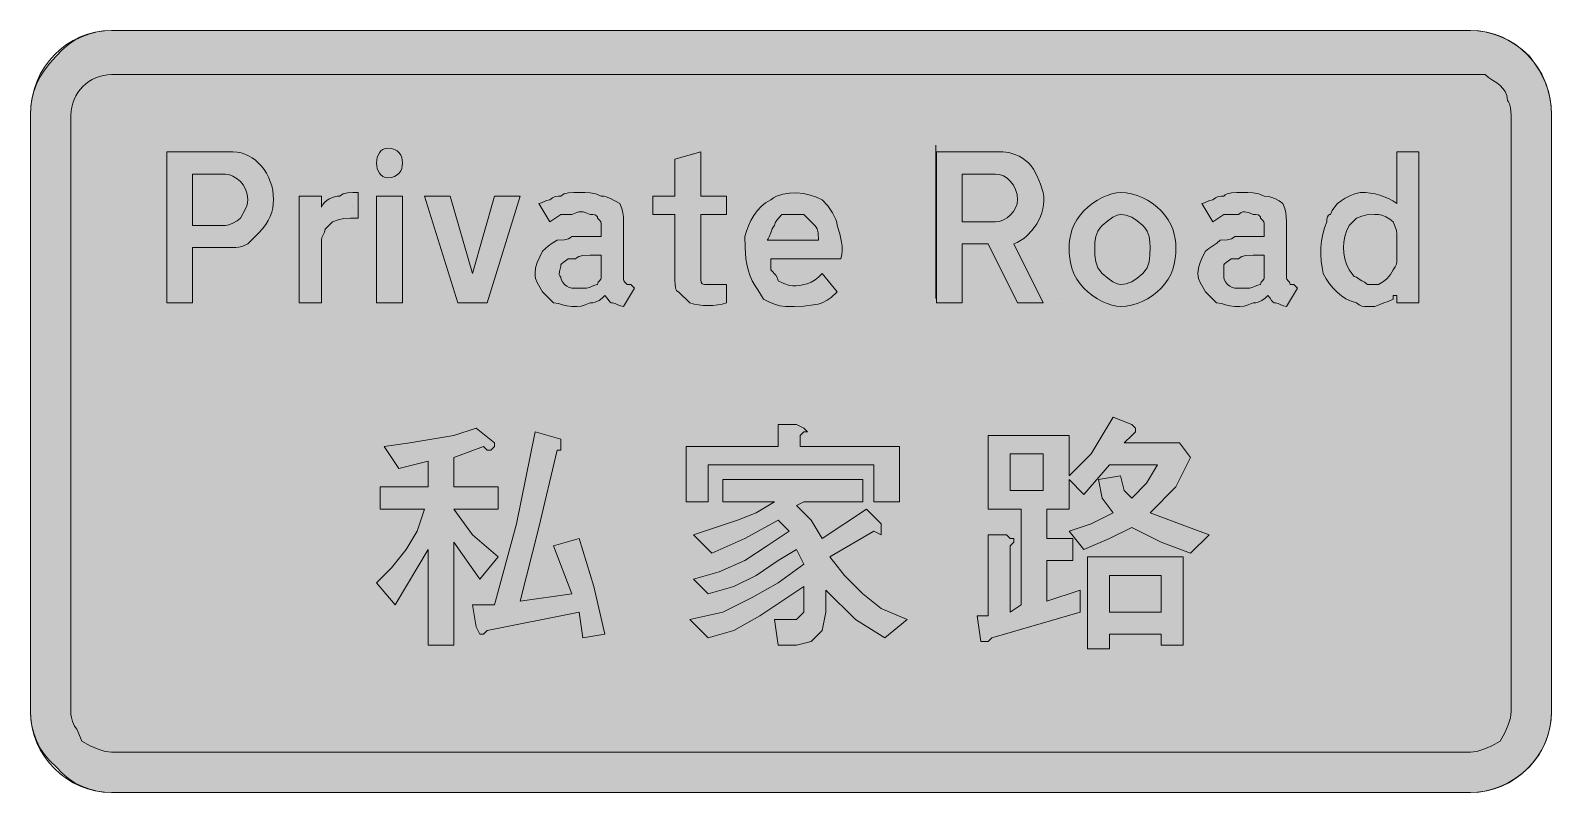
# Model space of a CAD drawing. Header units: metres. Extents: x 36 to 531, y 10 to 259.
import ezdxf

# ---------------------------------------------------------------- set-up
doc = ezdxf.new("R2010")
doc.units = ezdxf.units.M
for name, color, linetype, true_color in [('FILL_BLUE_0000FF', 7, 'Continuous', 0x0000ff), ('FILL_WHITE_FFFFFF', 7, 'Continuous', 0xffffff), ('STROKE_BLUE_0000FF', 7, 'Continuous', 0x0000ff), ('STROKE_WHITE_FFFFFF', 7, 'Continuous', 0xffffff)]:
    doc.layers.add(name, color=color, linetype=linetype, true_color=true_color)

msp = doc.modelspace()

# ---------------------------------------------------------------- hatches: boundary and pattern name
at = {"layer": 'FILL_BLUE_0000FF', "true_color": 0x0000ff}
h = msp.add_hatch(color=7, dxfattribs=at)
h.dxf.hatch_style = 1
h.paths.add_polyline_path([(504.81, 244.32), (509.61, 244.32), (510.7, 243.42), (512.01, 242.52), (513.32, 241.62), (514.41, 240.72), (515.29, 239.8), (516.06, 238.77), (516.6, 237.51), (516.76, 236.77), (516.81, 235.92), (517.21, 235.42), (517.5, 234.83), (517.86, 233.52), (518.01, 231.12), (518.01, 36.72), (517.95, 35.77), (517.78, 34.71), (517.11, 32.37), (515.98, 29.8), (514.41, 27.12), (511.73, 25.54), (509.16, 24.42), (506.82, 23.74), (505.76, 23.58), (504.81, 23.52), (62.01, 23.52), (61.06, 23.58), (60, 23.74), (57.66, 24.42), (55.09, 25.54), (52.41, 27.12), (51.21, 29.97), (50.72, 31), (50.01, 31.92), (49.32, 33.51), (48.96, 34.77), (48.83, 35.8), (48.81, 36.72), (48.81, 231.12), (48.88, 232.45), (49.08, 233.75), (49.41, 235.01), (49.86, 236.22), (50.42, 237.37), (51.09, 238.46), (51.85, 239.48), (52.71, 240.42), (53.65, 241.28), (54.67, 242.04), (55.76, 242.71), (56.91, 243.27), (58.12, 243.72), (59.38, 244.05), (60.68, 244.25), (62.01, 244.32), (504.81, 244.32)])
at = {"layer": 'FILL_WHITE_FFFFFF', "true_color": 0xffffff}
h = msp.add_hatch(color=7, dxfattribs=at)
h.dxf.hatch_style = 1
h.paths.add_polyline_path([(504.81, 258.72), (507.11, 258.61), (509.5, 258.25), (511.94, 257.64), (514.41, 256.77), (516.88, 255.61), (519.32, 254.16), (521.71, 252.4), (524.01, 250.32), (525.7, 248.07), (527.16, 245.8), (528.4, 243.51), (529.41, 241.17), (530.2, 238.78), (530.76, 236.31), (531.1, 233.77), (531.21, 231.12), (531.21, 36.72), (531.1, 34.42), (530.76, 32.05), (530.2, 29.65), (529.41, 27.27), (528.4, 24.94), (527.16, 22.71), (525.7, 20.63), (524.01, 18.72), (521.71, 16.64), (519.32, 14.88), (516.88, 13.43), (514.41, 12.27), (511.94, 11.4), (509.5, 10.79), (507.11, 10.43), (504.81, 10.32), (62.01, 10.32), (59.71, 10.43), (57.34, 10.79), (54.94, 11.4), (52.56, 12.27), (50.23, 13.43), (48, 14.88), (45.92, 16.64), (44.01, 18.72), (41.93, 20.63), (40.17, 22.71), (38.72, 24.94), (37.56, 27.27), (36.69, 29.65), (36.08, 32.05), (35.72, 34.42), (35.61, 36.72), (35.61, 231.12), (35.72, 233.77), (36.08, 236.31), (36.69, 238.78), (37.56, 241.17), (38.72, 243.51), (40.17, 245.8), (41.93, 248.07), (44.01, 250.32), (45.92, 252.4), (48, 254.16), (50.23, 255.61), (52.56, 256.77), (54.94, 257.64), (57.34, 258.25), (59.71, 258.61), (62.01, 258.72), (504.81, 258.72)])
h = msp.add_hatch(color=7, dxfattribs=at)
h.dxf.hatch_style = 1
h.paths.add_polyline_path([(104.24, 218.79), (105.5, 218.4), (106.71, 217.86), (107.86, 217.19), (108.95, 216.4), (109.97, 215.49), (110.91, 214.47), (111.77, 213.35), (112.53, 212.15), (113.2, 210.86), (113.76, 209.5), (114.21, 208.08), (114.54, 206.6), (114.74, 205.08), (114.81, 203.52), (114.75, 202.17), (114.57, 200.82), (114.24, 199.47), (113.76, 198.12), (113.11, 196.77), (112.28, 195.42), (111.25, 194.07), (110.01, 192.72), (106.41, 189.12), (104.82, 188.43), (103.56, 188.07), (102.53, 187.94), (101.61, 187.92), (88.41, 187.92), (88.41, 169.92), (80.01, 169.92), (80.01, 219.12), (101.61, 219.12), (102.94, 219.04), (104.24, 218.79)])
h.paths.add_polyline_path([(99.21, 195.12), (100.3, 195.33), (101.61, 195.87), (102.92, 196.64), (104.01, 197.52), (105.66, 200.52), (106.2, 201.91), (106.36, 202.67), (106.41, 203.52), (106.2, 205.3), (105.66, 206.97), (104.89, 208.41), (104.01, 209.52), (102.92, 210.4), (101.61, 211.17), (100.3, 211.71), (99.21, 211.92), (88.41, 211.92), (88.41, 195.12), (99.21, 195.12)], flags=16)
h = msp.add_hatch(color=7, dxfattribs=at)
h.dxf.hatch_style = 1
h.paths.add_polyline_path([(156.75, 214.62), (156.57, 213.76), (156.24, 212.95), (155.76, 212.22), (155.11, 211.61), (154.28, 211.13), (153.25, 210.83), (152.01, 210.72), (151.17, 210.83), (150.43, 211.13), (149.82, 211.61), (149.31, 212.22), (148.92, 212.95), (148.63, 213.76), (148.47, 214.62), (148.41, 215.52), (148.47, 216.42), (148.63, 217.28), (148.92, 218.09), (149.31, 218.82), (149.82, 219.43), (150.43, 219.91), (151.17, 220.21), (152.01, 220.32), (153.25, 220.21), (154.28, 219.91), (155.11, 219.43), (155.76, 218.82), (156.24, 218.09), (156.57, 217.28), (156.75, 216.42), (156.81, 215.52), (156.75, 214.62)])
h = msp.add_hatch(color=7, dxfattribs=at)
h.dxf.hatch_style = 1
h.paths.add_polyline_path([(254.03, 177.44), (254.16, 176.67), (254.52, 176.13), (254.81, 175.97), (255.21, 175.92), (258.81, 175.92), (262.41, 175.92), (262.41, 169.92), (261.01, 169.53), (259.52, 169.24), (257.98, 169.08), (256.41, 169.02), (254.84, 169.08), (253.3, 169.24), (251.81, 169.53), (250.41, 169.92), (246.81, 173.52), (246.41, 173.63), (246.12, 173.91), (245.9, 174.34), (245.76, 174.87), (245.63, 176.05), (245.61, 177.12), (245.61, 198.72), (238.41, 198.72), (238.41, 204.72), (245.61, 204.72), (245.61, 216.72), (254.01, 219.12), (254.01, 204.72), (262.41, 204.72), (262.41, 198.72), (254.01, 198.72), (254.01, 178.32), (254.03, 177.44)])
h = msp.add_hatch(color=7, dxfattribs=at)
h.dxf.hatch_style = 1
h.paths.add_polyline_path([(347.61, 189.12), (339.21, 189.12), (339.21, 169.92), (330.81, 169.92), (330.81, 219.12), (352.41, 219.12), (353.36, 219.06), (354.4, 218.89), (356.61, 218.22), (357.73, 217.71), (358.82, 217.09), (359.86, 216.36), (360.81, 215.52), (361.66, 214.57), (362.4, 213.51), (363.66, 211.17), (364.69, 208.6), (365.61, 205.92), (365.77, 204.57), (365.79, 203.23), (365.68, 201.9), (365.46, 200.59), (365.12, 199.32), (364.68, 198.07), (364.14, 196.87), (363.51, 195.72), (362, 193.59), (360.21, 191.74), (359.23, 190.94), (358.19, 190.24), (357.12, 189.63), (356.01, 189.12), (365.61, 169.92), (357.21, 169.92), (347.61, 189.12)])
h.paths.add_polyline_path([(351.35, 196.48), (352.65, 196.94), (353.87, 197.65), (354.96, 198.57), (355.88, 199.66), (356.59, 200.88), (357.05, 202.18), (357.21, 203.52), (357.05, 205.26), (356.59, 206.86), (355.88, 208.29), (354.96, 209.52), (353.87, 210.53), (352.65, 211.28), (351.35, 211.76), (350.01, 211.92), (339.21, 211.92), (339.21, 196.32), (350.01, 196.32), (351.35, 196.48)], flags=16)
h = msp.add_hatch(color=7, dxfattribs=at)
h.dxf.hatch_style = 1
h.paths.add_polyline_path([(476.61, 169.92), (475.22, 169.43), (473.61, 168.72), (471.21, 168.72), (470.31, 168.74), (469.41, 168.87), (468.51, 169.23), (467.61, 169.92), (465.87, 170.48), (464.23, 171.25), (462.72, 172.22), (461.31, 173.37), (460.02, 174.69), (458.83, 176.16), (457.77, 177.78), (456.81, 179.52), (456.42, 181.42), (456.15, 183.49), (456.03, 185.68), (456.06, 187.92), (456.26, 190.16), (456.64, 192.34), (457.22, 194.42), (458.01, 196.32), (458.03, 197.2), (458.16, 197.97), (458.52, 198.51), (458.81, 198.67), (459.21, 198.72), (459.77, 200.01), (460.54, 201.19), (461.51, 202.26), (462.66, 203.22), (463.98, 204.06), (465.45, 204.79), (467.07, 205.41), (468.81, 205.92), (470.56, 205.86), (472.2, 205.69), (473.77, 205.41), (475.26, 205.02), (476.7, 204.51), (478.09, 203.89), (479.46, 203.16), (480.81, 202.32), (480.81, 219.12), (488.01, 219.12), (488.01, 169.92), (480.81, 169.92), (480.81, 171.12), (480.81, 172.32), (479.61, 172.32), (479.61, 171.12), (478, 170.41), (476.61, 169.92)])
h.paths.add_polyline_path([(477.66, 177.87), (478.69, 179.13), (479.61, 180.72), (480.3, 181.62), (480.66, 182.52), (480.79, 183.42), (480.81, 184.32), (480.81, 191.52), (480.79, 192.44), (480.66, 193.47), (480.3, 194.73), (479.61, 196.32), (478.52, 197.2), (477.21, 197.97), (475.9, 198.51), (474.81, 198.72), (473.61, 198.72), (471.06, 198.57), (469.39, 198.21), (467.61, 197.52), (465.21, 195.12), (464.42, 193.32), (463.86, 191.52), (463.52, 189.72), (463.41, 187.92), (463.52, 186.12), (463.86, 184.32), (464.42, 182.52), (465.21, 180.72), (465.92, 179.84), (466.41, 179.07), (466.9, 178.53), (467.21, 178.37), (467.61, 178.32), (468.51, 177.61), (469.41, 177.12), (470.31, 176.63), (471.21, 175.92), (474.81, 175.92), (476.4, 176.84), (477.66, 177.87)], flags=16)
h = msp.add_hatch(color=7, dxfattribs=at)
h.dxf.hatch_style = 1
h.paths.add_polyline_path([(139.92, 197.5), (137.76, 197.37), (135.83, 197.01), (134.01, 196.32), (131.61, 193.92), (131.42, 193.02), (131.01, 192.12), (130.6, 191.22), (130.41, 190.32), (130.41, 169.92), (123.21, 169.92), (123.21, 204.72), (130.41, 204.72), (130.41, 201.12), (130.91, 201.96), (131.52, 202.69), (132.2, 203.31), (132.96, 203.82), (133.77, 204.21), (134.63, 204.49), (135.51, 204.66), (136.41, 204.72), (136.91, 205.12), (137.52, 205.41), (138.96, 205.77), (140.63, 205.9), (142.41, 205.92), (142.41, 197.52), (139.92, 197.5)])
h = msp.add_hatch(color=7, dxfattribs=at)
h.dxf.hatch_style = 1
h.paths.add_polyline_path([(148.41, 169.92), (148.41, 204.72), (156.81, 204.72), (156.81, 169.92), (148.41, 169.92)])
h = msp.add_hatch(color=7, dxfattribs=at)
h.dxf.hatch_style = 1
h.paths.add_polyline_path([(195.21, 204.72), (184.41, 169.92), (174.81, 169.92), (164.01, 204.72), (172.41, 204.72), (179.61, 179.52), (186.81, 204.72), (195.21, 204.72)])
h = msp.add_hatch(color=7, dxfattribs=at)
h.dxf.hatch_style = 1
h.paths.add_polyline_path([(227.91, 168.91), (227.01, 169.32), (226.11, 169.73), (225.21, 169.92), (224.81, 169.97), (224.5, 170.13), (224.01, 170.67), (223.52, 171.44), (222.81, 172.32), (221.89, 171.44), (220.86, 170.67), (219.6, 170.13), (218.86, 169.97), (218.01, 169.92), (216.4, 169.23), (215.01, 168.87), (213.62, 168.74), (212.01, 168.72), (210.4, 168.91), (209.01, 169.32), (207.62, 169.73), (206.01, 169.92), (202.41, 173.52), (200.76, 176.52), (200.22, 177.91), (200.06, 178.67), (200.01, 179.52), (200.22, 181.32), (200.76, 183.12), (201.53, 184.92), (202.41, 186.72), (204.36, 188.52), (205.62, 189.42), (207.21, 190.32), (209.61, 190.47), (210.92, 190.83), (211.51, 191.12), (212.01, 191.52), (215.61, 191.52), (221.61, 191.52), (221.61, 193.92), (221.61, 195.12), (221.59, 195.83), (221.46, 196.32), (221.1, 196.81), (220.41, 197.52), (220.36, 197.92), (220.2, 198.21), (219.66, 198.57), (218.89, 198.7), (218.01, 198.72), (216.4, 199.39), (215.69, 199.56), (215.01, 199.62), (214.33, 199.56), (213.62, 199.39), (212.01, 198.72), (208.41, 198.72), (204.81, 196.32), (201.21, 202.32), (202.11, 202.51), (203.01, 202.92), (203.91, 203.33), (204.81, 203.52), (205.71, 204.21), (206.61, 204.57), (207.51, 204.7), (208.41, 204.72), (208.91, 205.12), (209.52, 205.41), (210.96, 205.77), (212.63, 205.9), (214.41, 205.92), (216.21, 205.9), (218.01, 205.77), (219.81, 205.41), (221.61, 204.72), (222.46, 204.67), (223.22, 204.51), (224.61, 203.97), (227.61, 202.32), (228.3, 200.71), (228.66, 199.32), (228.79, 197.93), (228.81, 196.32), (228.81, 192.72), (228.81, 189.12), (228.81, 178.32), (228.83, 177.61), (228.96, 177.12), (229.32, 176.63), (230.01, 175.92), (231.21, 175.92), (232.41, 174.72), (228.81, 168.72), (227.91, 168.91)])
h.paths.add_polyline_path([(217.71, 174.91), (218.61, 175.32), (219.51, 175.73), (220.41, 175.92), (220.46, 176.32), (220.6, 176.63), (221.01, 177.12), (221.42, 177.61), (221.56, 177.92), (221.61, 178.32), (221.61, 179.52), (221.61, 185.52), (218.01, 185.52), (215.61, 185.37), (214.3, 185.01), (213.71, 184.72), (213.21, 184.32), (210.81, 184.32), (209.93, 183.61), (209.16, 183.12), (208.62, 182.63), (208.46, 182.32), (208.41, 181.92), (208.24, 181.02), (207.96, 180.12), (207.9, 179.22), (208.07, 178.77), (208.41, 178.32), (208.56, 177.57), (208.92, 176.8), (209.61, 175.92), (210.36, 175.32), (211.13, 174.91), (212.01, 174.72), (216.81, 174.72), (217.71, 174.91)], flags=16)
h = msp.add_hatch(color=7, dxfattribs=at)
h.dxf.hatch_style = 1
h.paths.add_polyline_path([(278.01, 169.47), (276.21, 170.24), (274.41, 171.12), (273.51, 172.73), (272.61, 174.12), (271.71, 175.51), (270.81, 177.12), (270.02, 178.92), (269.42, 180.72), (269, 182.52), (268.71, 184.32), (268.45, 187.92), (268.41, 191.52), (268.92, 193.32), (269.55, 195.08), (270.33, 196.79), (271.26, 198.42), (272.36, 199.93), (273.64, 201.31), (275.12, 202.51), (276.81, 203.52), (277.74, 204.14), (278.71, 204.65), (279.73, 205.06), (280.78, 205.38), (282.97, 205.73), (285.21, 205.77), (287.45, 205.52), (289.63, 205.04), (291.71, 204.36), (293.61, 203.52), (295.37, 201.53), (296.91, 199.32), (297.52, 198.2), (298, 197.11), (298.3, 196.07), (298.41, 195.12), (299.27, 192.42), (299.91, 189.72), (300.07, 188.37), (300.1, 187.02), (299.95, 185.67), (299.61, 184.32), (276.81, 184.32), (276.81, 180.72), (278.46, 178.92), (279, 178.02), (279.21, 177.12), (281.03, 176.26), (282.96, 175.62), (284, 175.46), (285.12, 175.43), (286.31, 175.58), (287.61, 175.92), (288.7, 176.13), (290.01, 176.67), (291.32, 177.44), (292.41, 178.32), (293.61, 179.52), (298.41, 173.52), (296.46, 171.72), (295.2, 170.82), (293.61, 169.92), (292.21, 169.52), (290.72, 169.23), (287.61, 168.87), (284.5, 168.74), (281.61, 168.72), (279.81, 168.93), (278.01, 169.47)])
h.paths.add_polyline_path([(292.26, 192.72), (291.9, 194.03), (291.61, 194.62), (291.21, 195.12), (287.61, 198.72), (280.41, 198.72), (278.76, 196.92), (278.22, 196.02), (278.01, 195.12), (277.61, 194.62), (277.3, 194.03), (276.81, 192.72), (276.32, 191.41), (276.01, 190.82), (275.61, 190.32), (292.41, 190.32), (292.26, 192.72)], flags=16)
h = msp.add_hatch(color=7, dxfattribs=at)
h.dxf.hatch_style = 1
h.paths.add_polyline_path([(374.25, 190.81), (374.58, 192.35), (375.06, 193.92), (375.71, 195.49), (376.54, 197.03), (377.57, 198.52), (378.81, 199.92), (380.21, 201.21), (381.7, 202.38), (383.24, 203.4), (384.81, 204.27), (386.38, 204.97), (387.92, 205.49), (389.41, 205.81), (390.81, 205.92), (392.61, 205.81), (394.39, 205.49), (396.15, 204.97), (397.86, 204.27), (399.52, 203.4), (401.1, 202.38), (402.61, 201.21), (404.01, 199.92), (405.25, 198.52), (406.28, 197.03), (407.11, 195.49), (407.76, 193.92), (408.24, 192.35), (408.57, 190.81), (408.75, 189.32), (408.81, 187.92), (408.75, 186.12), (408.57, 184.34), (408.24, 182.58), (407.76, 180.87), (407.11, 179.21), (406.28, 177.63), (405.25, 176.12), (404.01, 174.72), (402.61, 173.43), (401.1, 172.26), (399.52, 171.24), (397.86, 170.37), (396.15, 169.67), (394.39, 169.15), (392.61, 168.83), (390.81, 168.72), (389.41, 168.83), (387.92, 169.15), (386.38, 169.67), (384.81, 170.37), (383.24, 171.24), (381.7, 172.26), (380.21, 173.43), (378.81, 174.72), (377.57, 176.12), (376.54, 177.63), (375.71, 179.21), (375.06, 180.87), (374.58, 182.58), (374.25, 184.34), (374.07, 186.12), (374.01, 187.92), (374.07, 189.32), (374.25, 190.81)])
h.paths.add_polyline_path([(388.26, 197.82), (386.59, 196.69), (384.81, 195.12), (384.02, 194.22), (383.42, 193.32), (383, 192.42), (382.71, 191.52), (382.45, 189.72), (382.41, 187.92), (382.45, 185.43), (382.71, 183.27), (383, 182.28), (383.42, 181.34), (384.02, 180.42), (384.81, 179.52), (386.59, 177.94), (388.26, 176.82), (389.7, 176.14), (390.81, 175.92), (391.71, 175.98), (392.61, 176.14), (393.51, 176.43), (394.41, 176.82), (396.21, 177.94), (398.01, 179.52), (398.8, 180.42), (399.4, 181.34), (399.82, 182.28), (400.11, 183.27), (400.37, 185.43), (400.41, 187.92), (400.37, 189.72), (400.11, 191.52), (399.82, 192.42), (399.4, 193.32), (398.8, 194.22), (398.01, 195.12), (396.21, 196.69), (394.41, 197.82), (393.51, 198.21), (392.61, 198.49), (391.71, 198.66), (390.81, 198.72), (389.7, 198.49), (388.26, 197.82)], flags=16)
h = msp.add_hatch(color=7, dxfattribs=at)
h.dxf.hatch_style = 1
h.paths.add_polyline_path([(443.91, 168.91), (443.01, 169.32), (442.11, 169.73), (441.21, 169.92), (440.81, 169.97), (440.5, 170.13), (440.01, 170.67), (439.52, 171.44), (438.81, 172.32), (437.89, 171.44), (436.86, 170.67), (435.6, 170.13), (434.86, 169.97), (434.01, 169.92), (432.4, 169.23), (431.01, 168.87), (429.62, 168.74), (428.01, 168.72), (426.4, 168.91), (425.01, 169.32), (423.62, 169.73), (422.01, 169.92), (418.41, 173.52), (416.76, 176.52), (416.22, 177.91), (416.06, 178.67), (416.01, 179.52), (416.22, 181.32), (416.76, 183.12), (417.53, 184.92), (418.41, 186.72), (419.5, 187.62), (420.81, 188.52), (422.12, 189.42), (423.21, 190.32), (425.61, 190.47), (426.92, 190.83), (427.51, 191.12), (428.01, 191.52), (431.61, 191.52), (437.61, 191.52), (437.61, 193.92), (437.61, 195.12), (437.59, 195.83), (437.46, 196.32), (437.1, 196.81), (436.41, 197.52), (436.36, 197.92), (436.2, 198.21), (435.66, 198.57), (434.89, 198.7), (434.01, 198.72), (432.42, 199.39), (431.16, 199.62), (430.62, 199.56), (430.13, 199.39), (429.21, 198.72), (424.41, 198.72), (420.81, 196.32), (417.21, 202.32), (418.11, 202.51), (419.01, 202.92), (419.91, 203.33), (420.81, 203.52), (421.71, 204.21), (422.61, 204.57), (423.51, 204.7), (424.41, 204.72), (424.91, 205.12), (425.52, 205.41), (426.96, 205.77), (428.63, 205.9), (430.41, 205.92), (432.21, 205.9), (434.01, 205.77), (435.81, 205.41), (437.61, 204.72), (439.39, 204.51), (441.06, 203.97), (442.5, 203.2), (443.61, 202.32), (444.3, 200.71), (444.66, 199.32), (444.79, 197.93), (444.81, 196.32), (444.81, 192.72), (444.81, 189.12), (444.81, 178.32), (444.86, 177.92), (445, 177.61), (445.41, 177.12), (445.82, 176.63), (445.96, 176.32), (446.01, 175.92), (447.21, 175.92), (448.41, 174.72), (444.81, 168.72), (443.91, 168.91)])
h.paths.add_polyline_path([(433.71, 174.91), (434.61, 175.32), (435.51, 175.73), (436.41, 175.92), (436.46, 176.32), (436.6, 176.63), (437.01, 177.12), (437.42, 177.61), (437.56, 177.92), (437.61, 178.32), (437.61, 179.52), (437.61, 185.52), (434.01, 185.52), (431.61, 185.37), (430.3, 185.01), (429.71, 184.72), (429.21, 184.32), (426.81, 184.32), (425.93, 183.61), (425.16, 183.12), (424.62, 182.63), (424.46, 182.32), (424.41, 181.92), (424.41, 178.32), (424.56, 177.57), (424.92, 176.8), (425.61, 175.92), (426.36, 175.32), (427.13, 174.91), (428.01, 174.72), (432.81, 174.72), (433.71, 174.91)], flags=16)
h = msp.add_hatch(color=7, dxfattribs=at)
h.dxf.hatch_style = 1
h.paths.add_polyline_path([(159.21, 124.32), (166.41, 125.52), (173.61, 126.72), (180.81, 129.12), (186.81, 124.32), (186.81, 123.12), (185.61, 121.92), (184.41, 121.92), (183.21, 123.12), (173.61, 119.52), (173.61, 109.92), (188.01, 109.92), (188.01, 102.72), (173.61, 102.72), (179.61, 94.32), (188.01, 87.12), (182.01, 79.92), (173.61, 91.92), (173.61, 58.32), (165.21, 58.32), (165.21, 89.52), (154.41, 71.52), (148.41, 78.72), (153.21, 83.52), (158.01, 89.52), (161.61, 95.52), (164.01, 102.72), (149.61, 102.72), (149.61, 109.92), (165.21, 109.92), (165.21, 118.32), (155.61, 115.92), (150.81, 123.12), (159.21, 124.32)])
h = msp.add_hatch(color=7, dxfattribs=at)
h.dxf.hatch_style = 1
h.paths.add_polyline_path([(285.21, 130.32), (287.61, 129.12), (288.81, 127.92), (287.61, 127.92), (286.41, 126.72), (286.41, 123.12), (318.81, 123.12), (318.81, 105.12), (310.41, 105.12), (310.41, 117.12), (256.41, 117.12), (256.41, 105.12), (249.21, 105.12), (249.21, 123.12), (279.21, 123.12), (279.21, 130.32), (285.21, 130.32)])
h = msp.add_hatch(color=7, dxfattribs=at)
h.dxf.hatch_style = 1
h.paths.add_polyline_path([(374.01, 126.72), (374.01, 113.52), (381.21, 120.72), (388.41, 132.72), (394.41, 130.32), (395.61, 129.12), (395.61, 127.92), (394.41, 126.72), (392.01, 124.32), (410.01, 124.32), (413.61, 119.52), (408.81, 109.92), (400.41, 101.52), (410.01, 97.92), (419.61, 94.32), (413.61, 88.32), (404.01, 91.92), (394.41, 96.72), (387.21, 93.12), (378.81, 89.52), (374.01, 95.52), (381.21, 97.92), (388.41, 101.52), (384.81, 106.32), (383.61, 112.32), (390.81, 113.52), (392.01, 108.72), (394.41, 106.32), (399.21, 111.12), (402.81, 117.12), (387.21, 117.12), (378.81, 107.52), (374.01, 112.32), (374.01, 102.72), (366.81, 102.72), (366.81, 93.12), (375.21, 93.12), (375.21, 85.92), (366.81, 85.92), (366.81, 72.72), (377.61, 76.32), (377.61, 69.12), (348.81, 60.72), (347.61, 59.52), (345.21, 59.52), (344.01, 67.92), (347.61, 67.92), (347.61, 94.32), (353.61, 94.32), (354.81, 93.12), (356.01, 93.12), (356.01, 91.92), (354.81, 90.72), (354.81, 69.12), (358.41, 71.52), (358.41, 102.72), (347.61, 102.72), (347.61, 126.72), (374.01, 126.72)])
h.paths.add_polyline_path([(365.61, 120.72), (354.81, 120.72), (354.81, 108.72), (365.61, 108.72), (365.61, 120.72)], flags=16)
h = msp.add_hatch(color=7, dxfattribs=at)
h.dxf.hatch_style = 1
h.paths.add_polyline_path([(208.41, 124.32), (208.41, 123.12), (208.41, 121.92), (207.21, 121.92), (201.21, 96.72), (195.21, 72.72), (212.01, 75.12), (206.01, 90.72), (214.41, 93.12), (219.21, 77.52), (222.81, 61.92), (215.61, 60.72), (214.41, 69.12), (184.41, 63.12), (183.21, 61.92), (182.01, 61.92), (180.81, 64.32), (179.61, 71.52), (186.81, 71.52), (194.01, 97.92), (200.01, 127.92), (208.41, 125.52), (208.41, 124.32)])
h = msp.add_hatch(color=7, dxfattribs=at)
h.dxf.hatch_style = 1
h.paths.add_polyline_path([(306.81, 112.32), (306.81, 105.12), (287.61, 105.12), (285.21, 103.92), (290.01, 99.12), (293.61, 93.12), (308.01, 102.72), (312.81, 97.92), (312.81, 96.72), (312.81, 95.52), (312.81, 94.32), (310.41, 95.52), (296.01, 87.12), (300.81, 81.12), (306.81, 75.12), (312.81, 70.32), (321.21, 66.72), (314.01, 60.72), (304.41, 66.72), (294.81, 76.32), (294.81, 69.12), (293.61, 63.12), (290.01, 59.52), (285.21, 58.32), (279.21, 58.32), (278.01, 66.72), (282.81, 66.72), (285.21, 66.72), (287.61, 69.12), (287.61, 72.72), (287.61, 77.52), (280.41, 72.72), (273.21, 67.92), (264.81, 63.12), (256.41, 60.72), (250.41, 66.72), (261.21, 69.12), (270.81, 73.92), (279.21, 78.72), (287.61, 84.72), (285.21, 89.52), (279.21, 85.92), (272.01, 81.12), (264.81, 77.52), (256.41, 75.12), (251.61, 79.92), (260.01, 82.32), (268.41, 85.92), (275.61, 90.72), (282.81, 95.52), (279.21, 99.12), (268.41, 93.12), (257.61, 88.32), (251.61, 94.32), (258.81, 96.72), (266.01, 99.12), (272.01, 101.52), (278.01, 105.12), (261.21, 105.12), (261.21, 112.32), (306.81, 112.32)])
h = msp.add_hatch(color=7, dxfattribs=at)
h.dxf.hatch_style = 1
h.paths.add_polyline_path([(411.21, 87.12), (411.21, 58.32), (404.01, 58.32), (404.01, 61.92), (387.21, 61.92), (387.21, 57.12), (380.01, 57.12), (380.01, 87.12), (411.21, 87.12)])
h.paths.add_polyline_path([(404.01, 81.12), (387.21, 81.12), (387.21, 69.12), (404.01, 69.12), (404.01, 81.12)], flags=16)

# ---------------------------------------------------------------- linework, layer by layer
at = {"layer": 'FILL_BLUE_0000FF', "lineweight": 0, "true_color": 0x0000ff}
msp.add_lwpolyline([(504.81, 244.32), (509.61, 244.32), (510.7, 243.42), (512.01, 242.52), (513.32, 241.62), (514.41, 240.72), (515.29, 239.8), (516.06, 238.77), (516.6, 237.51), (516.76, 236.77), (516.81, 235.92), (517.21, 235.42), (517.5, 234.83), (517.86, 233.52), (518.01, 231.12), (518.01, 36.72), (517.95, 35.77), (517.78, 34.71), (517.11, 32.37), (515.98, 29.8), (514.41, 27.12), (511.73, 25.54), (509.16, 24.42), (506.82, 23.74), (505.76, 23.58), (504.81, 23.52), (62.01, 23.52), (61.06, 23.58), (60, 23.74), (57.66, 24.42), (55.09, 25.54), (52.41, 27.12), (51.21, 29.97), (50.72, 31), (50.01, 31.92), (49.32, 33.51), (48.96, 34.77), (48.83, 35.8), (48.81, 36.72), (48.81, 231.12), (48.88, 232.45), (49.08, 233.75), (49.41, 235.01), (49.86, 236.22), (50.42, 237.37), (51.09, 238.46), (51.85, 239.48), (52.71, 240.42), (53.65, 241.28), (54.67, 242.04), (55.76, 242.71), (56.91, 243.27), (58.12, 243.72), (59.38, 244.05), (60.68, 244.25), (62.01, 244.32)], close=True, dxfattribs=at)
at = {"layer": 'FILL_WHITE_FFFFFF', "lineweight": 0, "true_color": 0xffffff}
for points in [[(504.81, 258.72), (507.11, 258.61), (509.5, 258.25), (511.94, 257.64), (514.41, 256.77), (516.88, 255.61), (519.32, 254.16), (521.71, 252.4), (524.01, 250.32), (525.7, 248.07), (527.16, 245.8), (528.4, 243.51), (529.41, 241.17), (530.2, 238.78), (530.76, 236.31), (531.1, 233.77), (531.21, 231.12), (531.21, 36.72), (531.1, 34.42), (530.76, 32.05), (530.2, 29.65), (529.41, 27.27), (528.4, 24.94), (527.16, 22.71), (525.7, 20.63), (524.01, 18.72), (521.71, 16.64), (519.32, 14.88), (516.88, 13.43), (514.41, 12.27), (511.94, 11.4), (509.5, 10.79), (507.11, 10.43), (504.81, 10.32), (62.01, 10.32), (59.71, 10.43), (57.34, 10.79), (54.94, 11.4), (52.56, 12.27), (50.23, 13.43), (48, 14.88), (45.92, 16.64), (44.01, 18.72), (41.93, 20.63), (40.17, 22.71), (38.72, 24.94), (37.56, 27.27), (36.69, 29.65), (36.08, 32.05), (35.72, 34.42), (35.61, 36.72), (35.61, 231.12), (35.72, 233.77), (36.08, 236.31), (36.69, 238.78), (37.56, 241.17), (38.72, 243.51), (40.17, 245.8), (41.93, 248.07), (44.01, 250.32), (45.92, 252.4), (48, 254.16), (50.23, 255.61), (52.56, 256.77), (54.94, 257.64), (57.34, 258.25), (59.71, 258.61), (62.01, 258.72)], [(104.24, 218.79), (105.5, 218.4), (106.71, 217.86), (107.86, 217.19), (108.95, 216.4), (109.97, 215.49), (110.91, 214.47), (111.77, 213.35), (112.53, 212.15), (113.2, 210.86), (113.76, 209.5), (114.21, 208.08), (114.54, 206.6), (114.74, 205.08), (114.81, 203.52), (114.75, 202.17), (114.57, 200.82), (114.24, 199.47), (113.76, 198.12), (113.11, 196.77), (112.28, 195.42), (111.25, 194.07), (110.01, 192.72), (106.41, 189.12), (104.82, 188.43), (103.56, 188.07), (102.53, 187.94), (101.61, 187.92), (88.41, 187.92), (88.41, 169.92), (80.01, 169.92), (80.01, 219.12), (101.61, 219.12), (102.94, 219.04)], [(156.75, 214.62), (156.57, 213.76), (156.24, 212.95), (155.76, 212.22), (155.11, 211.61), (154.28, 211.13), (153.25, 210.83), (152.01, 210.72), (151.17, 210.83), (150.43, 211.13), (149.82, 211.61), (149.31, 212.22), (148.92, 212.95), (148.63, 213.76), (148.47, 214.62), (148.41, 215.52), (148.47, 216.42), (148.63, 217.28), (148.92, 218.09), (149.31, 218.82), (149.82, 219.43), (150.43, 219.91), (151.17, 220.21), (152.01, 220.32), (153.25, 220.21), (154.28, 219.91), (155.11, 219.43), (155.76, 218.82), (156.24, 218.09), (156.57, 217.28), (156.75, 216.42), (156.81, 215.52)], [(254.03, 177.44), (254.16, 176.67), (254.52, 176.13), (254.81, 175.97), (255.21, 175.92), (258.81, 175.92), (262.41, 175.92), (262.41, 169.92), (261.01, 169.53), (259.52, 169.24), (257.98, 169.08), (256.41, 169.02), (254.84, 169.08), (253.3, 169.24), (251.81, 169.53), (250.41, 169.92), (246.81, 173.52), (246.41, 173.63), (246.12, 173.91), (245.9, 174.34), (245.76, 174.87), (245.63, 176.05), (245.61, 177.12), (245.61, 198.72), (238.41, 198.72), (238.41, 204.72), (245.61, 204.72), (245.61, 216.72), (254.01, 219.12), (254.01, 204.72), (262.41, 204.72), (262.41, 198.72), (254.01, 198.72), (254.01, 178.32)], [(347.61, 189.12), (339.21, 189.12), (339.21, 169.92), (330.81, 169.92), (330.81, 219.12), (352.41, 219.12), (353.36, 219.06), (354.4, 218.89), (356.61, 218.22), (357.73, 217.71), (358.82, 217.09), (359.86, 216.36), (360.81, 215.52), (361.66, 214.57), (362.4, 213.51), (363.66, 211.17), (364.69, 208.6), (365.61, 205.92), (365.77, 204.57), (365.79, 203.23), (365.68, 201.9), (365.46, 200.59), (365.12, 199.32), (364.68, 198.07), (364.14, 196.87), (363.51, 195.72), (362, 193.59), (360.21, 191.74), (359.23, 190.94), (358.19, 190.24), (357.12, 189.63), (356.01, 189.12), (365.61, 169.92), (357.21, 169.92)], [(476.61, 169.92), (475.22, 169.43), (473.61, 168.72), (471.21, 168.72), (470.31, 168.74), (469.41, 168.87), (468.51, 169.23), (467.61, 169.92), (465.87, 170.48), (464.23, 171.25), (462.72, 172.22), (461.31, 173.37), (460.02, 174.69), (458.83, 176.16), (457.77, 177.78), (456.81, 179.52), (456.42, 181.42), (456.15, 183.49), (456.03, 185.68), (456.06, 187.92), (456.26, 190.16), (456.64, 192.34), (457.22, 194.42), (458.01, 196.32), (458.03, 197.2), (458.16, 197.97), (458.52, 198.51), (458.81, 198.67), (459.21, 198.72), (459.77, 200.01), (460.54, 201.19), (461.51, 202.26), (462.66, 203.22), (463.98, 204.06), (465.45, 204.79), (467.07, 205.41), (468.81, 205.92), (470.56, 205.86), (472.2, 205.69), (473.77, 205.41), (475.26, 205.02), (476.7, 204.51), (478.09, 203.89), (479.46, 203.16), (480.81, 202.32), (480.81, 219.12), (488.01, 219.12), (488.01, 169.92), (480.81, 169.92), (480.81, 171.12), (480.81, 172.32), (479.61, 172.32), (479.61, 171.12), (478, 170.41)], [(99.21, 195.12), (100.3, 195.33), (101.61, 195.87), (102.92, 196.64), (104.01, 197.52), (105.66, 200.52), (106.2, 201.91), (106.36, 202.67), (106.41, 203.52), (106.2, 205.3), (105.66, 206.97), (104.89, 208.41), (104.01, 209.52), (102.92, 210.4), (101.61, 211.17), (100.3, 211.71), (99.21, 211.92), (88.41, 211.92), (88.41, 195.12)], [(351.35, 196.48), (352.65, 196.94), (353.87, 197.65), (354.96, 198.57), (355.88, 199.66), (356.59, 200.88), (357.05, 202.18), (357.21, 203.52), (357.05, 205.26), (356.59, 206.86), (355.88, 208.29), (354.96, 209.52), (353.87, 210.53), (352.65, 211.28), (351.35, 211.76), (350.01, 211.92), (339.21, 211.92), (339.21, 196.32), (350.01, 196.32)], [(139.92, 197.5), (137.76, 197.37), (135.83, 197.01), (134.01, 196.32), (131.61, 193.92), (131.42, 193.02), (131.01, 192.12), (130.6, 191.22), (130.41, 190.32), (130.41, 169.92), (123.21, 169.92), (123.21, 204.72), (130.41, 204.72), (130.41, 201.12), (130.91, 201.96), (131.52, 202.69), (132.2, 203.31), (132.96, 203.82), (133.77, 204.21), (134.63, 204.49), (135.51, 204.66), (136.41, 204.72), (136.91, 205.12), (137.52, 205.41), (138.96, 205.77), (140.63, 205.9), (142.41, 205.92), (142.41, 197.52)], [(148.41, 169.92), (148.41, 204.72), (156.81, 204.72), (156.81, 169.92)], [(195.21, 204.72), (184.41, 169.92), (174.81, 169.92), (164.01, 204.72), (172.41, 204.72), (179.61, 179.52), (186.81, 204.72)], [(227.91, 168.91), (227.01, 169.32), (226.11, 169.73), (225.21, 169.92), (224.81, 169.97), (224.5, 170.13), (224.01, 170.67), (223.52, 171.44), (222.81, 172.32), (221.89, 171.44), (220.86, 170.67), (219.6, 170.13), (218.86, 169.97), (218.01, 169.92), (216.4, 169.23), (215.01, 168.87), (213.62, 168.74), (212.01, 168.72), (210.4, 168.91), (209.01, 169.32), (207.62, 169.73), (206.01, 169.92), (202.41, 173.52), (200.76, 176.52), (200.22, 177.91), (200.06, 178.67), (200.01, 179.52), (200.22, 181.32), (200.76, 183.12), (201.53, 184.92), (202.41, 186.72), (204.36, 188.52), (205.62, 189.42), (207.21, 190.32), (209.61, 190.47), (210.92, 190.83), (211.51, 191.12), (212.01, 191.52), (215.61, 191.52), (221.61, 191.52), (221.61, 193.92), (221.61, 195.12), (221.59, 195.83), (221.46, 196.32), (221.1, 196.81), (220.41, 197.52), (220.36, 197.92), (220.2, 198.21), (219.66, 198.57), (218.89, 198.7), (218.01, 198.72), (216.4, 199.39), (215.69, 199.56), (215.01, 199.62), (214.33, 199.56), (213.62, 199.39), (212.01, 198.72), (208.41, 198.72), (204.81, 196.32), (201.21, 202.32), (202.11, 202.51), (203.01, 202.92), (203.91, 203.33), (204.81, 203.52), (205.71, 204.21), (206.61, 204.57), (207.51, 204.7), (208.41, 204.72), (208.91, 205.12), (209.52, 205.41), (210.96, 205.77), (212.63, 205.9), (214.41, 205.92), (216.21, 205.9), (218.01, 205.77), (219.81, 205.41), (221.61, 204.72), (222.46, 204.67), (223.22, 204.51), (224.61, 203.97), (227.61, 202.32), (228.3, 200.71), (228.66, 199.32), (228.79, 197.93), (228.81, 196.32), (228.81, 192.72), (228.81, 189.12), (228.81, 178.32), (228.83, 177.61), (228.96, 177.12), (229.32, 176.63), (230.01, 175.92), (231.21, 175.92), (232.41, 174.72), (228.81, 168.72)], [(278.01, 169.47), (276.21, 170.24), (274.41, 171.12), (273.51, 172.73), (272.61, 174.12), (271.71, 175.51), (270.81, 177.12), (270.02, 178.92), (269.42, 180.72), (269, 182.52), (268.71, 184.32), (268.45, 187.92), (268.41, 191.52), (268.92, 193.32), (269.55, 195.08), (270.33, 196.79), (271.26, 198.42), (272.36, 199.93), (273.64, 201.31), (275.12, 202.51), (276.81, 203.52), (277.74, 204.14), (278.71, 204.65), (279.73, 205.06), (280.78, 205.38), (282.97, 205.73), (285.21, 205.77), (287.45, 205.52), (289.63, 205.04), (291.71, 204.36), (293.61, 203.52), (295.37, 201.53), (296.91, 199.32), (297.52, 198.2), (298, 197.11), (298.3, 196.07), (298.41, 195.12), (299.27, 192.42), (299.91, 189.72), (300.07, 188.37), (300.1, 187.02), (299.95, 185.67), (299.61, 184.32), (276.81, 184.32), (276.81, 180.72), (278.46, 178.92), (279, 178.02), (279.21, 177.12), (281.03, 176.26), (282.96, 175.62), (284, 175.46), (285.12, 175.43), (286.31, 175.58), (287.61, 175.92), (288.7, 176.13), (290.01, 176.67), (291.32, 177.44), (292.41, 178.32), (293.61, 179.52), (298.41, 173.52), (296.46, 171.72), (295.2, 170.82), (293.61, 169.92), (292.21, 169.52), (290.72, 169.23), (287.61, 168.87), (284.5, 168.74), (281.61, 168.72), (279.81, 168.93)], [(374.25, 190.81), (374.58, 192.35), (375.06, 193.92), (375.71, 195.49), (376.54, 197.03), (377.57, 198.52), (378.81, 199.92), (380.21, 201.21), (381.7, 202.38), (383.24, 203.4), (384.81, 204.27), (386.38, 204.97), (387.92, 205.49), (389.41, 205.81), (390.81, 205.92), (392.61, 205.81), (394.39, 205.49), (396.15, 204.97), (397.86, 204.27), (399.52, 203.4), (401.1, 202.38), (402.61, 201.21), (404.01, 199.92), (405.25, 198.52), (406.28, 197.03), (407.11, 195.49), (407.76, 193.92), (408.24, 192.35), (408.57, 190.81), (408.75, 189.32), (408.81, 187.92), (408.75, 186.12), (408.57, 184.34), (408.24, 182.58), (407.76, 180.87), (407.11, 179.21), (406.28, 177.63), (405.25, 176.12), (404.01, 174.72), (402.61, 173.43), (401.1, 172.26), (399.52, 171.24), (397.86, 170.37), (396.15, 169.67), (394.39, 169.15), (392.61, 168.83), (390.81, 168.72), (389.41, 168.83), (387.92, 169.15), (386.38, 169.67), (384.81, 170.37), (383.24, 171.24), (381.7, 172.26), (380.21, 173.43), (378.81, 174.72), (377.57, 176.12), (376.54, 177.63), (375.71, 179.21), (375.06, 180.87), (374.58, 182.58), (374.25, 184.34), (374.07, 186.12), (374.01, 187.92), (374.07, 189.32)], [(443.91, 168.91), (443.01, 169.32), (442.11, 169.73), (441.21, 169.92), (440.81, 169.97), (440.5, 170.13), (440.01, 170.67), (439.52, 171.44), (438.81, 172.32), (437.89, 171.44), (436.86, 170.67), (435.6, 170.13), (434.86, 169.97), (434.01, 169.92), (432.4, 169.23), (431.01, 168.87), (429.62, 168.74), (428.01, 168.72), (426.4, 168.91), (425.01, 169.32), (423.62, 169.73), (422.01, 169.92), (418.41, 173.52), (416.76, 176.52), (416.22, 177.91), (416.06, 178.67), (416.01, 179.52), (416.22, 181.32), (416.76, 183.12), (417.53, 184.92), (418.41, 186.72), (419.5, 187.62), (420.81, 188.52), (422.12, 189.42), (423.21, 190.32), (425.61, 190.47), (426.92, 190.83), (427.51, 191.12), (428.01, 191.52), (431.61, 191.52), (437.61, 191.52), (437.61, 193.92), (437.61, 195.12), (437.59, 195.83), (437.46, 196.32), (437.1, 196.81), (436.41, 197.52), (436.36, 197.92), (436.2, 198.21), (435.66, 198.57), (434.89, 198.7), (434.01, 198.72), (432.42, 199.39), (431.16, 199.62), (430.62, 199.56), (430.13, 199.39), (429.21, 198.72), (424.41, 198.72), (420.81, 196.32), (417.21, 202.32), (418.11, 202.51), (419.01, 202.92), (419.91, 203.33), (420.81, 203.52), (421.71, 204.21), (422.61, 204.57), (423.51, 204.7), (424.41, 204.72), (424.91, 205.12), (425.52, 205.41), (426.96, 205.77), (428.63, 205.9), (430.41, 205.92), (432.21, 205.9), (434.01, 205.77), (435.81, 205.41), (437.61, 204.72), (439.39, 204.51), (441.06, 203.97), (442.5, 203.2), (443.61, 202.32), (444.3, 200.71), (444.66, 199.32), (444.79, 197.93), (444.81, 196.32), (444.81, 192.72), (444.81, 189.12), (444.81, 178.32), (444.86, 177.92), (445, 177.61), (445.41, 177.12), (445.82, 176.63), (445.96, 176.32), (446.01, 175.92), (447.21, 175.92), (448.41, 174.72), (444.81, 168.72)], [(292.26, 192.72), (291.9, 194.03), (291.61, 194.62), (291.21, 195.12), (287.61, 198.72), (280.41, 198.72), (278.76, 196.92), (278.22, 196.02), (278.01, 195.12), (277.61, 194.62), (277.3, 194.03), (276.81, 192.72), (276.32, 191.41), (276.01, 190.82), (275.61, 190.32), (292.41, 190.32)], [(388.26, 197.82), (386.59, 196.69), (384.81, 195.12), (384.02, 194.22), (383.42, 193.32), (383, 192.42), (382.71, 191.52), (382.45, 189.72), (382.41, 187.92), (382.45, 185.43), (382.71, 183.27), (383, 182.28), (383.42, 181.34), (384.02, 180.42), (384.81, 179.52), (386.59, 177.94), (388.26, 176.82), (389.7, 176.14), (390.81, 175.92), (391.71, 175.98), (392.61, 176.14), (393.51, 176.43), (394.41, 176.82), (396.21, 177.94), (398.01, 179.52), (398.8, 180.42), (399.4, 181.34), (399.82, 182.28), (400.11, 183.27), (400.37, 185.43), (400.41, 187.92), (400.37, 189.72), (400.11, 191.52), (399.82, 192.42), (399.4, 193.32), (398.8, 194.22), (398.01, 195.12), (396.21, 196.69), (394.41, 197.82), (393.51, 198.21), (392.61, 198.49), (391.71, 198.66), (390.81, 198.72), (389.7, 198.49)], [(477.66, 177.87), (478.69, 179.13), (479.61, 180.72), (480.3, 181.62), (480.66, 182.52), (480.79, 183.42), (480.81, 184.32), (480.81, 191.52), (480.79, 192.44), (480.66, 193.47), (480.3, 194.73), (479.61, 196.32), (478.52, 197.2), (477.21, 197.97), (475.9, 198.51), (474.81, 198.72), (473.61, 198.72), (471.06, 198.57), (469.39, 198.21), (467.61, 197.52), (465.21, 195.12), (464.42, 193.32), (463.86, 191.52), (463.52, 189.72), (463.41, 187.92), (463.52, 186.12), (463.86, 184.32), (464.42, 182.52), (465.21, 180.72), (465.92, 179.84), (466.41, 179.07), (466.9, 178.53), (467.21, 178.37), (467.61, 178.32), (468.51, 177.61), (469.41, 177.12), (470.31, 176.63), (471.21, 175.92), (474.81, 175.92), (476.4, 176.84)], [(217.71, 174.91), (218.61, 175.32), (219.51, 175.73), (220.41, 175.92), (220.46, 176.32), (220.6, 176.63), (221.01, 177.12), (221.42, 177.61), (221.56, 177.92), (221.61, 178.32), (221.61, 179.52), (221.61, 185.52), (218.01, 185.52), (215.61, 185.37), (214.3, 185.01), (213.71, 184.72), (213.21, 184.32), (210.81, 184.32), (209.93, 183.61), (209.16, 183.12), (208.62, 182.63), (208.46, 182.32), (208.41, 181.92), (208.24, 181.02), (207.96, 180.12), (207.9, 179.22), (208.07, 178.77), (208.41, 178.32), (208.56, 177.57), (208.92, 176.8), (209.61, 175.92), (210.36, 175.32), (211.13, 174.91), (212.01, 174.72), (216.81, 174.72)], [(433.71, 174.91), (434.61, 175.32), (435.51, 175.73), (436.41, 175.92), (436.46, 176.32), (436.6, 176.63), (437.01, 177.12), (437.42, 177.61), (437.56, 177.92), (437.61, 178.32), (437.61, 179.52), (437.61, 185.52), (434.01, 185.52), (431.61, 185.37), (430.3, 185.01), (429.71, 184.72), (429.21, 184.32), (426.81, 184.32), (425.93, 183.61), (425.16, 183.12), (424.62, 182.63), (424.46, 182.32), (424.41, 181.92), (424.41, 178.32), (424.56, 177.57), (424.92, 176.8), (425.61, 175.92), (426.36, 175.32), (427.13, 174.91), (428.01, 174.72), (432.81, 174.72)], [(159.21, 124.32), (166.41, 125.52), (173.61, 126.72), (180.81, 129.12), (186.81, 124.32), (186.81, 123.12), (185.61, 121.92), (184.41, 121.92), (183.21, 123.12), (173.61, 119.52), (173.61, 109.92), (188.01, 109.92), (188.01, 102.72), (173.61, 102.72), (179.61, 94.32), (188.01, 87.12), (182.01, 79.92), (173.61, 91.92), (173.61, 58.32), (165.21, 58.32), (165.21, 89.52), (154.41, 71.52), (148.41, 78.72), (153.21, 83.52), (158.01, 89.52), (161.61, 95.52), (164.01, 102.72), (149.61, 102.72), (149.61, 109.92), (165.21, 109.92), (165.21, 118.32), (155.61, 115.92), (150.81, 123.12)], [(285.21, 130.32), (287.61, 129.12), (288.81, 127.92), (287.61, 127.92), (286.41, 126.72), (286.41, 123.12), (318.81, 123.12), (318.81, 105.12), (310.41, 105.12), (310.41, 117.12), (256.41, 117.12), (256.41, 105.12), (249.21, 105.12), (249.21, 123.12), (279.21, 123.12), (279.21, 130.32)], [(374.01, 126.72), (374.01, 113.52), (381.21, 120.72), (388.41, 132.72), (394.41, 130.32), (395.61, 129.12), (395.61, 127.92), (394.41, 126.72), (392.01, 124.32), (410.01, 124.32), (413.61, 119.52), (408.81, 109.92), (400.41, 101.52), (410.01, 97.92), (419.61, 94.32), (413.61, 88.32), (404.01, 91.92), (394.41, 96.72), (387.21, 93.12), (378.81, 89.52), (374.01, 95.52), (381.21, 97.92), (388.41, 101.52), (384.81, 106.32), (383.61, 112.32), (390.81, 113.52), (392.01, 108.72), (394.41, 106.32), (399.21, 111.12), (402.81, 117.12), (387.21, 117.12), (378.81, 107.52), (374.01, 112.32), (374.01, 102.72), (366.81, 102.72), (366.81, 93.12), (375.21, 93.12), (375.21, 85.92), (366.81, 85.92), (366.81, 72.72), (377.61, 76.32), (377.61, 69.12), (348.81, 60.72), (347.61, 59.52), (345.21, 59.52), (344.01, 67.92), (347.61, 67.92), (347.61, 94.32), (353.61, 94.32), (354.81, 93.12), (356.01, 93.12), (356.01, 91.92), (354.81, 90.72), (354.81, 69.12), (358.41, 71.52), (358.41, 102.72), (347.61, 102.72), (347.61, 126.72)], [(208.41, 124.32), (208.41, 123.12), (208.41, 121.92), (207.21, 121.92), (201.21, 96.72), (195.21, 72.72), (212.01, 75.12), (206.01, 90.72), (214.41, 93.12), (219.21, 77.52), (222.81, 61.92), (215.61, 60.72), (214.41, 69.12), (184.41, 63.12), (183.21, 61.92), (182.01, 61.92), (180.81, 64.32), (179.61, 71.52), (186.81, 71.52), (194.01, 97.92), (200.01, 127.92), (208.41, 125.52)], [(365.61, 120.72), (354.81, 120.72), (354.81, 108.72), (365.61, 108.72)], [(306.81, 112.32), (306.81, 105.12), (287.61, 105.12), (285.21, 103.92), (290.01, 99.12), (293.61, 93.12), (308.01, 102.72), (312.81, 97.92), (312.81, 96.72), (312.81, 95.52), (312.81, 94.32), (310.41, 95.52), (296.01, 87.12), (300.81, 81.12), (306.81, 75.12), (312.81, 70.32), (321.21, 66.72), (314.01, 60.72), (304.41, 66.72), (294.81, 76.32), (294.81, 69.12), (293.61, 63.12), (290.01, 59.52), (285.21, 58.32), (279.21, 58.32), (278.01, 66.72), (282.81, 66.72), (285.21, 66.72), (287.61, 69.12), (287.61, 72.72), (287.61, 77.52), (280.41, 72.72), (273.21, 67.92), (264.81, 63.12), (256.41, 60.72), (250.41, 66.72), (261.21, 69.12), (270.81, 73.92), (279.21, 78.72), (287.61, 84.72), (285.21, 89.52), (279.21, 85.92), (272.01, 81.12), (264.81, 77.52), (256.41, 75.12), (251.61, 79.92), (260.01, 82.32), (268.41, 85.92), (275.61, 90.72), (282.81, 95.52), (279.21, 99.12), (268.41, 93.12), (257.61, 88.32), (251.61, 94.32), (258.81, 96.72), (266.01, 99.12), (272.01, 101.52), (278.01, 105.12), (261.21, 105.12), (261.21, 112.32)], [(411.21, 87.12), (411.21, 58.32), (404.01, 58.32), (404.01, 61.92), (387.21, 61.92), (387.21, 57.12), (380.01, 57.12), (380.01, 87.12)], [(404.01, 81.12), (387.21, 81.12), (387.21, 69.12), (404.01, 69.12)]]:
    msp.add_lwpolyline(points, close=True, dxfattribs=at)
at = {"layer": 'STROKE_BLUE_0000FF', "lineweight": 0, "true_color": 0x0000ff}
msp.add_lwpolyline([(35.61, 231.12), (35.61, 36.72), (35.74828, 34.05047), (36.15375, 31.45125), (36.81234, 28.93641), (37.71, 26.52), (38.83266, 24.21609), (40.16625, 22.03875), (41.69672, 20.00203), (43.41, 18.12), (45.29203, 16.40672), (47.32875, 14.87625), (49.50609, 13.54266), (51.81, 12.42), (54.22641, 11.52234), (56.74125, 10.86375), (59.34047, 10.45828), (62.01, 10.32), (504.81, 10.32), (507.47953, 10.45828), (510.07875, 10.86375), (512.59359, 11.52234), (515.01, 12.42), (517.31391, 13.54266), (519.49125, 14.87625), (521.52797, 16.40672), (523.41, 18.12), (525.12328, 20.00203), (526.65375, 22.03875), (527.98734, 24.21609), (529.11, 26.52), (530.00766, 28.93641), (530.66625, 31.45125), (531.07172, 34.05047), (531.21, 36.72), (531.21, 231.12), (531.07172, 234.00076), (530.66625, 236.78484), (530.00766, 239.45994), (529.11, 242.01375), (527.98734, 244.43396), (526.65375, 246.70828), (525.12328, 248.82439), (523.41, 250.77), (521.52797, 252.53279), (519.49125, 254.10047), (517.31391, 255.46072), (515.01, 256.60125), (512.59359, 257.50975), (510.07875, 258.17391), (507.47953, 258.58143), (504.81, 258.72), (62.01, 258.72), (59.34047, 258.58143), (56.74125, 258.17391), (54.22641, 257.50975), (51.81, 256.60125), (49.50609, 255.46072), (47.32875, 254.10047), (45.29203, 252.53279), (43.41, 250.77), (41.69672, 248.82439), (40.16625, 246.70828), (38.83266, 244.43396), (37.71, 242.01375), (36.81234, 239.45994), (36.15375, 236.78484), (35.74828, 234.00076), (35.61, 231.12)], dxfattribs=at)
at = {"layer": 'STROKE_WHITE_FFFFFF', "lineweight": 0, "true_color": 0xffffff}
for points in [[(330.61, 171.36), (330.61, 221.36)], [(140.61, 201.36), (140.61, 201.36)], [(370.61, 171.36), (370.61, 171.36)]]:
    msp.add_lwpolyline(points, dxfattribs=at)

doc.saveas('drawing.dxf')
